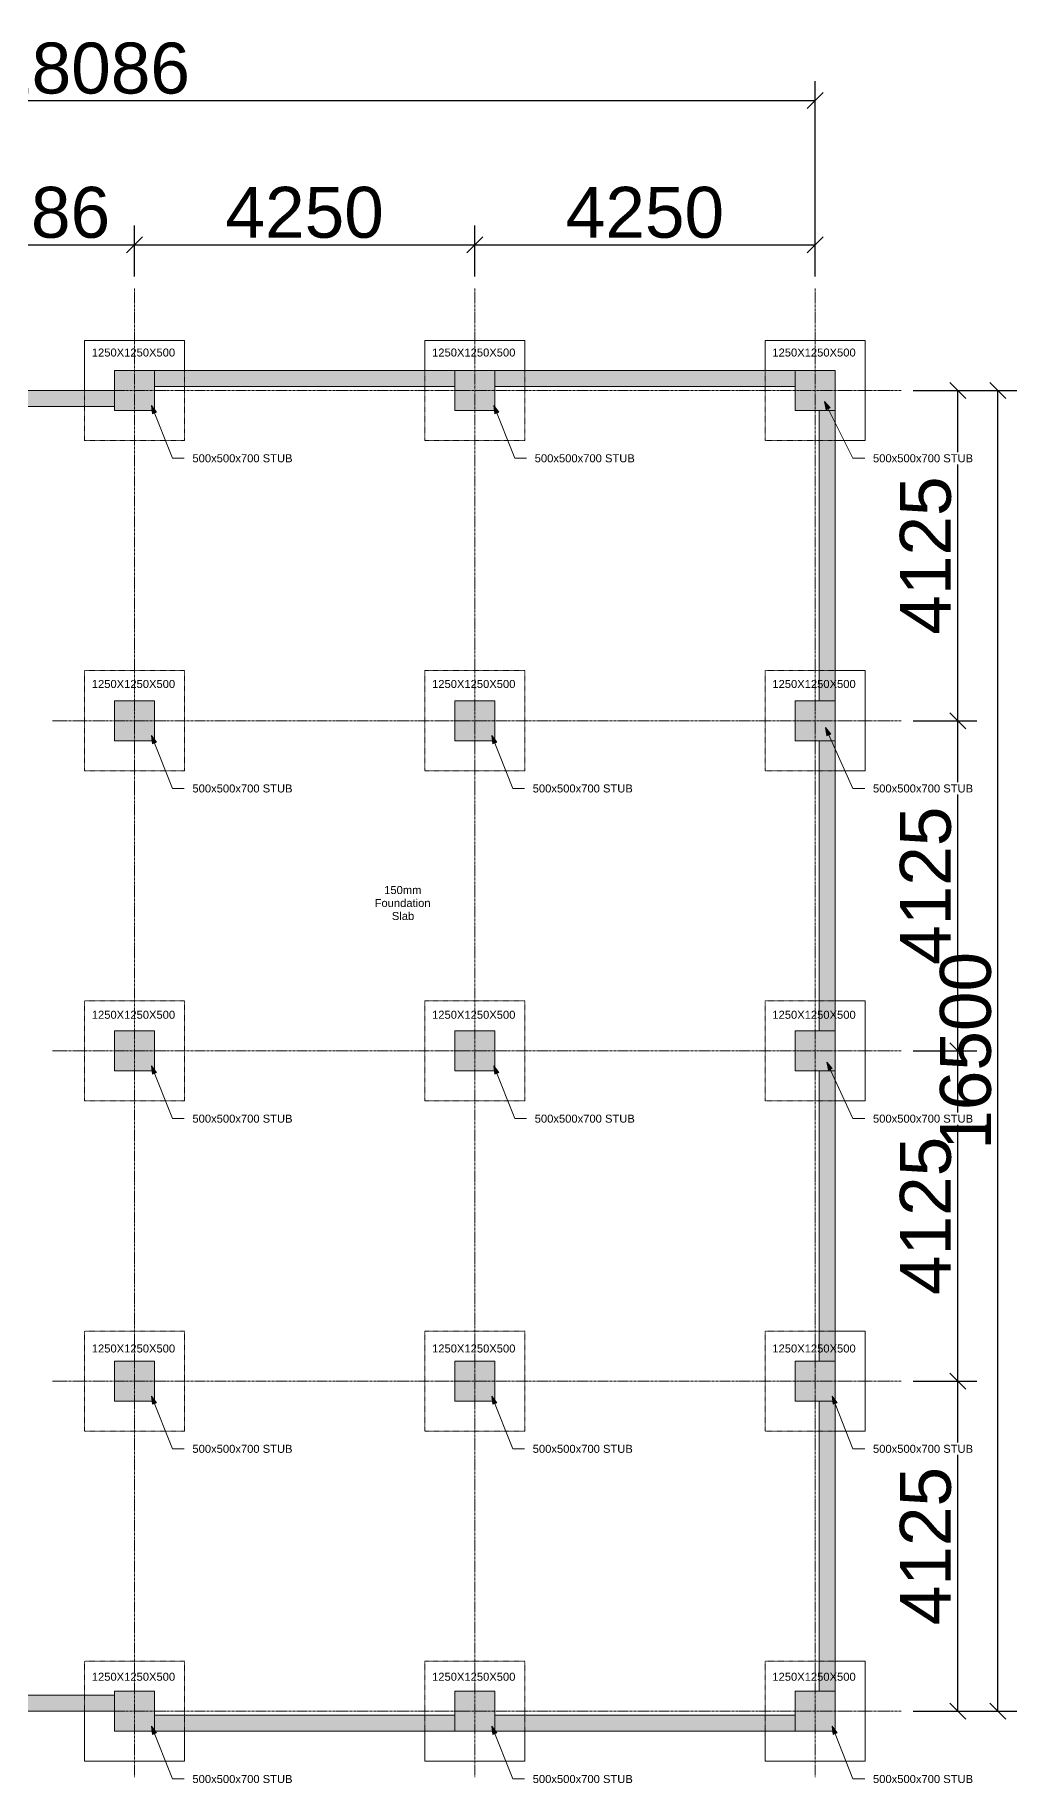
# Model space of a CAD drawing. Header units: millimetres. Extents: x 14826 to 891005, y -311366 to 56117.
# Drawn here: x 697769 to 710034, y -253304 to -231441 of the extents above; entities that cross this region are included whole.
import ezdxf

# ---------------------------------------------------------------- set-up
doc = ezdxf.new("R2010")
doc.units = ezdxf.units.MM
doc.linetypes.add('CENTER', pattern=[50.8, 31.75, -6.35, 6.35, -6.35])
doc.linetypes.add('Dash', pattern=[6.35, 3.175, -3.175])
for name, color, linetype, lineweight in [('A-ANNO-DIMS', 7, 'Continuous', 9), ('A-DETL-CNTR', 7, 'CENTER', 18), ('A-WALL', 7, 'Continuous', 9), ('G-ANNO-TEXT', 7, 'Continuous', 9), ('S-COLS', 7, 'Continuous', 9), ('S-FNDN', 7, 'Continuous', 9), ('S-FNDN-HDLN', 7, 'Dash', 9), ('S-FNDN-IDEN', 7, 'Continuous', 9)]:
    doc.layers.add(name, color=color, linetype=linetype, lineweight=lineweight)
doc.styles.add('Arial', font='arial.ttf', dxfattribs={"height": 636.361708})
doc.styles.add('Arial_1', font='arial.ttf', dxfattribs={"height": 636.4})
doc.styles.add('Arial_2', font='arial.ttf', dxfattribs={"height": 0.18})
doc.dimstyles.new('Greene_Arch_tick_-_2_5mm_Arial', dxfattribs={"dimscale": 304.8, "dimtxt": 255.06485, "dimasz": 0.656168, "dimexe": 0.787402, "dimexo": 0.492126, "dimgap": 0.246063, "dimtad": 1, "dimdec": 0, "dimzin": 0, "dimdsep": 46, "dimtxsty": 'Arial', "dimblk1": 'OBLIQUE', "dimblk2": 'OBLIQUE', "dimsah": 1, "dimcen": 0.09, "dimazin": 0, "dimtfac": 1, "dimtdec": 4, "dimtix": 1, "dimtmove": 0, "dimatfit": 3, "dimfxl": 1, "dimtvp": 1, "dimtfill": 1, "dimtolj": 1, "dimtzin": 0, "dimarcsym": 2})

# ---------------------------------------------------------------- blocks, each defined once
blk = doc.blocks.new('Concrete-Rectangular-Column - 500 x 500mm-372812-BRINE TREATMENT')
at = {"layer": 'S-COLS', "linetype": 'Dash', "true_color": 0xc0c0c0}
blk.add_hatch(color=9, dxfattribs=at).paths.add_polyline_path([(-250, -250), (250, -250), (250, 250), (-250, 250)])
at = {"layer": 'S-COLS'}
for p, q in [((250, 250), (-250, 250)), ((-250, 250), (-250, -250)), ((250, -250), (250, 250)), ((-250, -250), (250, -250))]:
    blk.add_line(p, q, dxfattribs=at)
blk = doc.blocks.new('M_Footing-Rectangular - 1250X1250X500-V2-BRINE TREATMENT')
at = {"layer": 'S-FNDN'}
for p, q in [((625, 625), (-625, 625)), ((-625, 625), (-625, 0)), ((625, 250), (625, 625))]:
    blk.add_line(p, q, dxfattribs=at)
at = {"layer": 'S-FNDN-HDLN'}
for p, q in [((625, -625), (625, 250)), ((-625, 0), (-625, -625)), ((-625, -625), (625, -625))]:
    blk.add_line(p, q, dxfattribs=at)
blk = doc.blocks.new('M_Footing-Rectangular - 1250X1250X500-V10-BRINE TREATMENT')
at = {"layer": 'S-FNDN'}
for p, q in [((625, 625), (-625, 625)), ((-625, 625), (-625, 250)), ((625, 250), (625, 625))]:
    blk.add_line(p, q, dxfattribs=at)
at = {"layer": 'S-FNDN-HDLN'}
for p, q in [((-625, 250), (-625, -625)), ((625, -625), (625, 250)), ((-625, -625), (625, -625))]:
    blk.add_line(p, q, dxfattribs=at)
blk = doc.blocks.new('M_Footing-Rectangular - 1250X1250X500-V3-BRINE TREATMENT')
at = {"layer": 'S-FNDN'}
for p, q in [((625, 625), (-625, 625)), ((-625, 625), (-625, 250)), ((625, -625), (625, 625)), ((250, -625), (625, -625))]:
    blk.add_line(p, q, dxfattribs=at)
at = {"layer": 'S-FNDN-HDLN'}
for p, q in [((-625, 250), (-625, -625)), ((-625, -625), (250, -625))]:
    blk.add_line(p, q, dxfattribs=at)
blk = doc.blocks.new('M_Footing-Rectangular - 1250X1250X500-V4-BRINE TREATMENT')
at = {"layer": 'S-FNDN'}
for p, q in [((-625, 0), (-625, -625)), ((625, -625), (625, -250)), ((-625, -625), (625, -625))]:
    blk.add_line(p, q, dxfattribs=at)
at = {"layer": 'S-FNDN-HDLN'}
for p, q in [((625, 625), (-625, 625)), ((-625, 625), (-625, 0)), ((625, -250), (625, 625))]:
    blk.add_line(p, q, dxfattribs=at)
blk = doc.blocks.new('M_Footing-Rectangular - 1250X1250X500-V5-BRINE TREATMENT')
at = {"layer": 'S-FNDN'}
for p, q in [((625, 625), (250, 625)), ((625, -625), (625, 625)), ((-625, -250), (-625, -625)), ((-625, -625), (625, -625))]:
    blk.add_line(p, q, dxfattribs=at)
at = {"layer": 'S-FNDN-HDLN'}
for p, q in [((250, 625), (-625, 625)), ((-625, 625), (-625, -250))]:
    blk.add_line(p, q, dxfattribs=at)
blk = doc.blocks.new('M_Footing-Rectangular - 1250X1250X500-V11-BRINE TREATMENT')
at = {"layer": 'S-FNDN'}
for p, q in [((-625, -250), (-625, -625)), ((625, -625), (625, -250)), ((-625, -625), (625, -625))]:
    blk.add_line(p, q, dxfattribs=at)
at = {"layer": 'S-FNDN-HDLN'}
for p, q in [((625, 625), (-625, 625)), ((-625, 625), (-625, -250)), ((625, -250), (625, 625))]:
    blk.add_line(p, q, dxfattribs=at)
blk = doc.blocks.new('M_Footing-Rectangular - 1250X1250X500-V12-BRINE TREATMENT')
at = {"layer": 'S-FNDN-HDLN'}
for p, q in [((625, 625), (-625, 625)), ((-625, 625), (-625, -625)), ((625, -625), (625, 625)), ((-625, -625), (625, -625))]:
    blk.add_line(p, q, dxfattribs=at)
blk = doc.blocks.new('M_Footing-Rectangular - 1250X1250X500-V13-BRINE TREATMENT')
at = {"layer": 'S-FNDN'}
for p, q in [((625, 625), (250, 625)), ((625, -625), (625, 625)), ((250, -625), (625, -625))]:
    blk.add_line(p, q, dxfattribs=at)
at = {"layer": 'S-FNDN-HDLN'}
for p, q in [((250, 625), (-625, 625)), ((-625, 625), (-625, -625)), ((-625, -625), (250, -625))]:
    blk.add_line(p, q, dxfattribs=at)
blk = doc.blocks.new('_Oblique')
at = {"color": 0, "linetype": 'ByBlock', "lineweight": -2}
blk.add_line((-0.5, -0.5), (0.5, 0.5), dxfattribs=at)
blk = doc.blocks.new('*D769')
at = {"layer": 'A-ANNO-DIMS', "color": 0, "lineweight": -2, "transparency": 16777216}
for p, q in [((708737, -235883), (710034, -235883)), ((709794, -252383), (709794, -235883)), ((708737, -252383), (710034, -252383))]:
    blk.add_line(p, q, dxfattribs=at)
at = {"layer": 'Defpoints', "color": 0, "transparency": 16777216}
for p in [(708587, -235883), (709794, -235883), (708587, -252383)]:
    blk.add_point(p, dxfattribs=at)
at = {"layer": 'A-ANNO-DIMS', "color": 0, "lineweight": -2, "transparency": 16777216, "xscale": 200, "yscale": 200, "zscale": 200}
for p, rotation in [((709794, -235883), 90), ((709794, -252383), 270)]:
    blk.add_blockref('_Oblique', p, dxfattribs=dict(at, rotation=rotation))
at = {"layer": 'A-ANNO-DIMS', "color": 0, "transparency": 16777216, "insert": (709394, -244133), "char_height": 636.4, "width": 576.84, "attachment_point": 5, "rotation": 90, "style": 'Arial', "bg_fill": 3, "box_fill_scale": 1.1, "bg_fill_color": 256, "bg_fill_true_color": 13158600, "bg_fill_transparency": 0}
blk.add_mtext('\\A1;16500', dxfattribs=at)
blk = doc.blocks.new('*D770')
at = {"layer": 'A-ANNO-DIMS', "color": 0, "lineweight": -2, "transparency": 16777216}
for p, q in [((708737, -248258), (709534, -248258)), ((709294, -252383), (709294, -248258)), ((708737, -252383), (709534, -252383))]:
    blk.add_line(p, q, dxfattribs=at)
at = {"layer": 'Defpoints', "color": 0, "transparency": 16777216}
for p in [(708587, -248258), (709294, -248258), (708587, -252383)]:
    blk.add_point(p, dxfattribs=at)
at = {"layer": 'A-ANNO-DIMS', "color": 0, "lineweight": -2, "transparency": 16777216, "xscale": 200, "yscale": 200, "zscale": 200}
for p, rotation in [((709294, -248258), 90), ((709294, -252383), 270)]:
    blk.add_blockref('_Oblique', p, dxfattribs=dict(at, rotation=rotation))
at = {"layer": 'A-ANNO-DIMS', "color": 0, "transparency": 16777216, "insert": (708894, -250320), "char_height": 636.4, "width": 461.47, "attachment_point": 5, "rotation": 90, "style": 'Arial', "bg_fill": 3, "box_fill_scale": 1.1, "bg_fill_color": 256, "bg_fill_true_color": 13158600, "bg_fill_transparency": 0}
blk.add_mtext('\\A1;4125', dxfattribs=at)
blk = doc.blocks.new('*D771')
at = {"layer": 'A-ANNO-DIMS', "color": 0, "lineweight": -2, "transparency": 16777216}
for p, q in [((708737, -244133), (709534, -244133)), ((709294, -248258), (709294, -244133)), ((708737, -248258), (709534, -248258))]:
    blk.add_line(p, q, dxfattribs=at)
at = {"layer": 'Defpoints', "color": 0, "transparency": 16777216}
for p in [(708587, -244133), (709294, -244133), (708587, -248258)]:
    blk.add_point(p, dxfattribs=at)
at = {"layer": 'A-ANNO-DIMS', "color": 0, "lineweight": -2, "transparency": 16777216, "xscale": 200, "yscale": 200, "zscale": 200}
for p, rotation in [((709294, -244133), 90), ((709294, -248258), 270)]:
    blk.add_blockref('_Oblique', p, dxfattribs=dict(at, rotation=rotation))
at = {"layer": 'A-ANNO-DIMS', "color": 0, "transparency": 16777216, "insert": (708894, -246195), "char_height": 636.4, "width": 461.47, "attachment_point": 5, "rotation": 90, "style": 'Arial', "bg_fill": 3, "box_fill_scale": 1.1, "bg_fill_color": 256, "bg_fill_true_color": 13158600, "bg_fill_transparency": 0}
blk.add_mtext('\\A1;4125', dxfattribs=at)
blk = doc.blocks.new('*D772')
at = {"layer": 'A-ANNO-DIMS', "color": 0, "lineweight": -2, "transparency": 16777216}
for p, q in [((708737, -240008), (709534, -240008)), ((709294, -244133), (709294, -240008)), ((708737, -244133), (709534, -244133))]:
    blk.add_line(p, q, dxfattribs=at)
at = {"layer": 'Defpoints', "color": 0, "transparency": 16777216}
for p in [(708587, -240008), (709294, -240008), (708587, -244133)]:
    blk.add_point(p, dxfattribs=at)
at = {"layer": 'A-ANNO-DIMS', "color": 0, "lineweight": -2, "transparency": 16777216, "xscale": 200, "yscale": 200, "zscale": 200}
for p, rotation in [((709294, -240008), 90), ((709294, -244133), 270)]:
    blk.add_blockref('_Oblique', p, dxfattribs=dict(at, rotation=rotation))
at = {"layer": 'A-ANNO-DIMS', "color": 0, "transparency": 16777216, "insert": (708894, -242070), "char_height": 636.4, "width": 461.47, "attachment_point": 5, "rotation": 90, "style": 'Arial', "bg_fill": 3, "box_fill_scale": 1.1, "bg_fill_color": 256, "bg_fill_true_color": 13158600, "bg_fill_transparency": 0}
blk.add_mtext('\\A1;4125', dxfattribs=at)
blk = doc.blocks.new('*D773')
at = {"layer": 'A-ANNO-DIMS', "color": 0, "lineweight": -2, "transparency": 16777216}
for p, q in [((708737, -235883), (709534, -235883)), ((709294, -240008), (709294, -235883)), ((708737, -240008), (709534, -240008))]:
    blk.add_line(p, q, dxfattribs=at)
at = {"layer": 'Defpoints', "color": 0, "transparency": 16777216}
for p in [(708587, -235883), (709294, -235883), (708587, -240008)]:
    blk.add_point(p, dxfattribs=at)
at = {"layer": 'A-ANNO-DIMS', "color": 0, "lineweight": -2, "transparency": 16777216, "xscale": 200, "yscale": 200, "zscale": 200}
for p, rotation in [((709294, -235883), 90), ((709294, -240008), 270)]:
    blk.add_blockref('_Oblique', p, dxfattribs=dict(at, rotation=rotation))
at = {"layer": 'A-ANNO-DIMS', "color": 0, "transparency": 16777216, "insert": (708894, -237945), "char_height": 636.4, "width": 461.47, "attachment_point": 5, "rotation": 90, "style": 'Arial', "bg_fill": 3, "box_fill_scale": 1.1, "bg_fill_color": 256, "bg_fill_true_color": 13158600, "bg_fill_transparency": 0}
blk.add_mtext('\\A1;4125', dxfattribs=at)
blk = doc.blocks.new('*D779')
at = {"layer": 'A-ANNO-DIMS', "color": 0, "lineweight": -2, "transparency": 16777216}
for p, q in [((696426, -234458), (696426, -233821)), ((699012, -234458), (699012, -233821)), ((696426, -234061), (699012, -234061))]:
    blk.add_line(p, q, dxfattribs=at)
at = {"layer": 'Defpoints', "color": 0, "transparency": 16777216}
for p in [(699012, -234061), (696426, -234608), (699012, -234608)]:
    blk.add_point(p, dxfattribs=at)
at = {"layer": 'A-ANNO-DIMS', "color": 0, "lineweight": -2, "transparency": 16777216, "xscale": 200, "yscale": 200, "zscale": 200, "rotation": 180}
blk.add_blockref('_Oblique', (696426, -234061), dxfattribs=at)
at = {"layer": 'A-ANNO-DIMS', "color": 0, "lineweight": -2, "transparency": 16777216, "xscale": 200, "yscale": 200, "zscale": 200}
blk.add_blockref('_Oblique', (699012, -234061), dxfattribs=at)
at = {"layer": 'A-ANNO-DIMS', "color": 0, "transparency": 16777216, "insert": (697719, -233661), "char_height": 636.4, "width": 461.47, "attachment_point": 5, "style": 'Arial', "bg_fill": 3, "box_fill_scale": 1.1, "bg_fill_color": 256, "bg_fill_true_color": 13158600, "bg_fill_transparency": 0}
blk.add_mtext('\\A1;2586', dxfattribs=at)
blk = doc.blocks.new('*D780')
at = {"layer": 'A-ANNO-DIMS', "color": 0, "lineweight": -2, "transparency": 16777216}
for p, q in [((699012, -234458), (699012, -233821)), ((703262, -234458), (703262, -233821)), ((699012, -234061), (703262, -234061))]:
    blk.add_line(p, q, dxfattribs=at)
at = {"layer": 'Defpoints', "color": 0, "transparency": 16777216}
for p in [(703262, -234061), (699012, -234608), (703262, -234608)]:
    blk.add_point(p, dxfattribs=at)
at = {"layer": 'A-ANNO-DIMS', "color": 0, "lineweight": -2, "transparency": 16777216, "xscale": 200, "yscale": 200, "zscale": 200, "rotation": 180}
blk.add_blockref('_Oblique', (699012, -234061), dxfattribs=at)
at = {"layer": 'A-ANNO-DIMS', "color": 0, "lineweight": -2, "transparency": 16777216, "xscale": 200, "yscale": 200, "zscale": 200}
blk.add_blockref('_Oblique', (703262, -234061), dxfattribs=at)
at = {"layer": 'A-ANNO-DIMS', "color": 0, "transparency": 16777216, "insert": (701137, -233661), "char_height": 636.4, "width": 461.47, "attachment_point": 5, "style": 'Arial', "bg_fill": 3, "box_fill_scale": 1.1, "bg_fill_color": 256, "bg_fill_true_color": 13158600, "bg_fill_transparency": 0}
blk.add_mtext('\\A1;4250', dxfattribs=at)
blk = doc.blocks.new('*D781')
at = {"layer": 'A-ANNO-DIMS', "color": 0, "lineweight": -2, "transparency": 16777216}
for p, q in [((703262, -234458), (703262, -233821)), ((707512, -234458), (707512, -233821)), ((703262, -234061), (707512, -234061))]:
    blk.add_line(p, q, dxfattribs=at)
at = {"layer": 'Defpoints', "color": 0, "transparency": 16777216}
for p in [(707512, -234061), (703262, -234608), (707512, -234608)]:
    blk.add_point(p, dxfattribs=at)
at = {"layer": 'A-ANNO-DIMS', "color": 0, "lineweight": -2, "transparency": 16777216, "xscale": 200, "yscale": 200, "zscale": 200, "rotation": 180}
blk.add_blockref('_Oblique', (703262, -234061), dxfattribs=at)
at = {"layer": 'A-ANNO-DIMS', "color": 0, "lineweight": -2, "transparency": 16777216, "xscale": 200, "yscale": 200, "zscale": 200}
blk.add_blockref('_Oblique', (707512, -234061), dxfattribs=at)
at = {"layer": 'A-ANNO-DIMS', "color": 0, "transparency": 16777216, "insert": (705387, -233661), "char_height": 636.4, "width": 461.47, "attachment_point": 5, "style": 'Arial', "bg_fill": 3, "box_fill_scale": 1.1, "bg_fill_color": 256, "bg_fill_true_color": 13158600, "bg_fill_transparency": 0}
blk.add_mtext('\\A1;4250', dxfattribs=at)
blk = doc.blocks.new('*D782')
at = {"layer": 'A-ANNO-DIMS', "color": 0, "lineweight": -2, "transparency": 16777216}
for p, q in [((689426, -234458), (689426, -232019)), ((707512, -234458), (707512, -232019)), ((689426, -232259), (707512, -232259))]:
    blk.add_line(p, q, dxfattribs=at)
at = {"layer": 'Defpoints', "color": 0, "transparency": 16777216}
for p in [(707512, -232259), (689426, -234608), (707512, -234608)]:
    blk.add_point(p, dxfattribs=at)
at = {"layer": 'A-ANNO-DIMS', "color": 0, "lineweight": -2, "transparency": 16777216, "xscale": 200, "yscale": 200, "zscale": 200, "rotation": 180}
blk.add_blockref('_Oblique', (689426, -232259), dxfattribs=at)
at = {"layer": 'A-ANNO-DIMS', "color": 0, "lineweight": -2, "transparency": 16777216, "xscale": 200, "yscale": 200, "zscale": 200}
blk.add_blockref('_Oblique', (707512, -232259), dxfattribs=at)
at = {"layer": 'A-ANNO-DIMS', "color": 0, "transparency": 16777216, "insert": (698469, -231859), "char_height": 636.4, "width": 576.84, "attachment_point": 5, "style": 'Arial', "bg_fill": 3, "box_fill_scale": 1.1, "bg_fill_color": 256, "bg_fill_true_color": 13158600, "bg_fill_transparency": 0}
blk.add_mtext('\\A1;18086', dxfattribs=at)

msp = doc.modelspace()

# ---------------------------------------------------------------- hatches: boundary and pattern name
at = {"layer": 'A-WALL', "true_color": 0xc0c0c0}
for points in [[(703012.44312, -235832.73227), (703012.44312, -235632.73227), (699262.44312, -235632.73227), (699262.44312, -235832.73227)], [(707262.44312, -235832.73227), (707262.44312, -235632.73227), (703512.44312, -235632.73227), (703512.44312, -235832.73227), (704485.31066, -235832.73227)], [(698762.44312, -236082.73227), (698762.44312, -235882.73227), (696676.44708, -235882.73227), (696676.44708, -236082.73227), (698634.92129, -236082.73227)], [(707762.44312, -239757.73227), (707762.44312, -236132.73227), (707562.44312, -236132.73227), (707562.44312, -239757.73227)], [(707762.44312, -243882.73227), (707762.44312, -240257.73227), (707562.44312, -240257.73227), (707562.44312, -243882.73227)], [(707762.44312, -248007.73227), (707762.44312, -244382.73227), (707562.44312, -244382.73227), (707562.44312, -248007.73227)], [(707762.44312, -252132.73227), (707762.44312, -248507.73227), (707562.44312, -248507.73227), (707562.44312, -252132.73227)], [(698762.44312, -252382.73227), (698762.44312, -252182.73227), (696676.44708, -252182.73227), (696676.44708, -252382.73227), (698634.92129, -252382.73227)], [(703012.44312, -252632.73227), (703012.44312, -252432.73227), (699262.44312, -252432.73227), (699262.44312, -252632.73227)], [(707262.44312, -252632.73227), (707262.44312, -252432.73227), (703512.44312, -252432.73227), (703512.44312, -252632.73227), (704485.31066, -252632.73227)]]:
    msp.add_hatch(color=9, dxfattribs=at).paths.add_polyline_path(points)
at = {"layer": 'G-ANNO-TEXT'}
for points in [[(699224.82668, -236069.7273), (699236.67434, -236172.57476), (699286.51079, -236152.87198)], [(703499.82668, -236069.7273), (703511.67434, -236172.57476), (703561.51079, -236152.87198)], [(707630.29445, -236021.36198), (707651.19981, -236122.75692), (707699.0965, -236098.71989)], [(699224.82668, -240194.7273), (699236.67434, -240297.57476), (699286.51079, -240277.87198)], [(703474.82668, -240194.7273), (703486.67434, -240297.57476), (703536.51079, -240277.87198)], [(707642.49186, -240094.74931), (707659.2378, -240196.91359), (707708.07641, -240174.8532)], [(699224.82668, -244319.7273), (699236.67434, -244422.57476), (699286.51079, -244402.87198)], [(703499.82668, -244319.7273), (703511.67434, -244422.57476), (703561.51079, -244402.87198)], [(707660.9389, -244272.6521), (707678.3368, -244374.70739), (707727.03356, -244352.33562)], [(699224.82668, -248444.7273), (699236.67434, -248547.57476), (699286.51079, -248527.87198)], [(703474.82668, -248444.7273), (703486.67434, -248547.57476), (703536.51079, -248527.87198)], [(707724.82668, -248444.7273), (707736.67434, -248547.57476), (707786.51079, -248527.87198)], [(699224.82668, -252569.7273), (699236.67434, -252672.57476), (699286.51079, -252652.87198)], [(703474.82668, -252569.7273), (703486.67434, -252672.57476), (703536.51079, -252652.87198)], [(707724.82668, -252569.7273), (707736.67434, -252672.57476), (707786.51079, -252652.87198)]]:
    msp.add_hatch(color=256, dxfattribs=at).paths.add_polyline_path(points)
at = {"layer": 'S-COLS', "true_color": 0xc0c0c0}
for points in [[(698762.44312, -236132.73227), (699262.44312, -236132.73227), (699262.44312, -235632.73227), (698762.44312, -235632.73227)], [(703012.44312, -236132.73227), (703512.44312, -236132.73227), (703512.44312, -235632.73227), (703012.44312, -235632.73227)], [(707262.44312, -236132.73227), (707762.44312, -236132.73227), (707762.44312, -235632.73227), (707262.44312, -235632.73227)], [(707262.44312, -240257.73227), (707762.44312, -240257.73227), (707762.44312, -239757.73227), (707262.44312, -239757.73227)], [(707262.44312, -244382.73227), (707762.44312, -244382.73227), (707762.44312, -243882.73227), (707262.44312, -243882.73227)], [(707262.44312, -248507.73227), (707762.44312, -248507.73227), (707762.44312, -248007.73227), (707262.44312, -248007.73227)], [(698762.44312, -252632.73227), (699262.44312, -252632.73227), (699262.44312, -252132.73227), (698762.44312, -252132.73227)], [(703012.44312, -252632.73227), (703512.44312, -252632.73227), (703512.44312, -252132.73227), (703012.44312, -252132.73227)], [(707262.44312, -252632.73227), (707762.44312, -252632.73227), (707762.44312, -252132.73227), (707262.44312, -252132.73227)]]:
    msp.add_hatch(color=9, dxfattribs=at).paths.add_polyline_path(points)

# ---------------------------------------------------------------- linework, layer by layer
at = {"layer": 'A-DETL-CNTR'}
for p, q in [((699012.44312, -234607.73227), (699012.44312, -253207.73227)), ((703262.44312, -234607.73227), (703262.44312, -253207.73227)), ((707512.44312, -234607.73227), (707512.44312, -253207.73227)), ((697987.44312, -235882.73227), (708587.44312, -235882.73227)), ((697987.44312, -240007.73227), (708587.44312, -240007.73227)), ((697987.44312, -244132.73227), (708587.44312, -244132.73227)), ((697987.44312, -248257.73227), (708587.44312, -248257.73227)), ((697987.44312, -252382.73227), (708587.44312, -252382.73227))]:
    msp.add_line(p, q, dxfattribs=at)
at = {"layer": 'A-WALL'}
for p, q in [((699262.44312, -235632.73227), (703012.44312, -235632.73227)), ((703512.44312, -235632.73227), (707262.44312, -235632.73227)), ((696676.44708, -235882.73227), (698762.44312, -235882.73227)), ((703012.44312, -235832.73227), (699262.44312, -235832.73227)), ((707262.44312, -235832.73227), (703512.44312, -235832.73227)), ((698762.44312, -236082.73227), (696676.44708, -236082.73227)), ((707562.44312, -239757.73227), (707562.44312, -236132.73227)), ((707762.44312, -236132.73227), (707762.44312, -239757.73227)), ((707562.44312, -243882.73227), (707562.44312, -240257.73227)), ((707762.44312, -240257.73227), (707762.44312, -243882.73227)), ((707562.44312, -248007.73227), (707562.44312, -244382.73227)), ((707762.44312, -244382.73227), (707762.44312, -248007.73227)), ((707562.44312, -252132.73227), (707562.44312, -248507.73227)), ((707762.44312, -248507.73227), (707762.44312, -252132.73227)), ((696676.44708, -252182.73227), (698762.44312, -252182.73227)), ((698762.44312, -252382.73227), (696676.44708, -252382.73227)), ((699262.44312, -252432.73227), (703012.44312, -252432.73227)), ((703512.44312, -252432.73227), (707262.44312, -252432.73227)), ((703012.44312, -252632.73227), (699262.44312, -252632.73227)), ((707262.44312, -252632.73227), (703512.44312, -252632.73227))]:
    msp.add_line(p, q, dxfattribs=at)
at = {"layer": 'G-ANNO-TEXT'}
for p, q in [((699224.82668, -236069.7273), (699236.67434, -236172.57476)), ((699286.51079, -236152.87198), (699224.82668, -236069.7273)), ((699224.82668, -236069.7273), (699485.63883, -236729.42864)), ((703499.82668, -236069.7273), (703511.67434, -236172.57476)), ((703561.51079, -236152.87198), (703499.82668, -236069.7273)), ((703499.82668, -236069.7273), (703760.63883, -236729.42864)), ((707630.29445, -236021.36198), (707651.19981, -236122.75692)), ((707699.0965, -236098.71989), (707630.29445, -236021.36198)), ((707630.29445, -236021.36198), (707985.63883, -236729.42864)), ((707651.19981, -236122.75692), (707699.0965, -236098.71989)), ((699236.67434, -236172.57476), (699286.51079, -236152.87198)), ((703511.67434, -236172.57476), (703561.51079, -236152.87198)), ((699485.63883, -236729.42864), (699633.94378, -236729.42864)), ((703760.63883, -236729.42864), (703908.94378, -236729.42864)), ((707985.63883, -236729.42864), (708133.94378, -236729.42864)), ((699224.82668, -240194.7273), (699236.67434, -240297.57476)), ((699286.51079, -240277.87198), (699224.82668, -240194.7273)), ((699224.82668, -240194.7273), (699485.63883, -240854.42864)), ((703474.82668, -240194.7273), (703486.67434, -240297.57476)), ((703536.51079, -240277.87198), (703474.82668, -240194.7273)), ((703474.82668, -240194.7273), (703735.63883, -240854.42864)), ((707642.49186, -240094.74931), (707659.2378, -240196.91359)), ((707708.07641, -240174.8532), (707642.49186, -240094.74931)), ((707642.49186, -240094.74931), (707985.63883, -240854.42864)), ((707659.2378, -240196.91359), (707708.07641, -240174.8532)), ((699236.67434, -240297.57476), (699286.51079, -240277.87198)), ((703486.67434, -240297.57476), (703536.51079, -240277.87198)), ((699485.63883, -240854.42864), (699633.94378, -240854.42864)), ((703735.63883, -240854.42864), (703883.94378, -240854.42864)), ((707985.63883, -240854.42864), (708133.94378, -240854.42864)), ((699224.82668, -244319.7273), (699236.67434, -244422.57476)), ((699286.51079, -244402.87198), (699224.82668, -244319.7273)), ((699224.82668, -244319.7273), (699485.63883, -244979.42864)), ((699236.67434, -244422.57476), (699286.51079, -244402.87198)), ((703499.82668, -244319.7273), (703511.67434, -244422.57476)), ((703561.51079, -244402.87198), (703499.82668, -244319.7273)), ((703499.82668, -244319.7273), (703760.63883, -244979.42864)), ((703511.67434, -244422.57476), (703561.51079, -244402.87198)), ((707660.9389, -244272.6521), (707678.3368, -244374.70739)), ((707727.03356, -244352.33562), (707660.9389, -244272.6521)), ((707660.9389, -244272.6521), (707985.63883, -244979.42864)), ((707678.3368, -244374.70739), (707727.03356, -244352.33562)), ((699485.63883, -244979.42864), (699633.94378, -244979.42864)), ((703760.63883, -244979.42864), (703908.94378, -244979.42864)), ((707985.63883, -244979.42864), (708133.94378, -244979.42864)), ((699224.82668, -248444.7273), (699236.67434, -248547.57476)), ((699286.51079, -248527.87198), (699224.82668, -248444.7273)), ((699224.82668, -248444.7273), (699485.63883, -249104.42864)), ((699236.67434, -248547.57476), (699286.51079, -248527.87198)), ((703474.82668, -248444.7273), (703486.67434, -248547.57476)), ((703536.51079, -248527.87198), (703474.82668, -248444.7273)), ((703474.82668, -248444.7273), (703735.63883, -249104.42864)), ((703486.67434, -248547.57476), (703536.51079, -248527.87198)), ((707724.82668, -248444.7273), (707736.67434, -248547.57476)), ((707786.51079, -248527.87198), (707724.82668, -248444.7273)), ((707724.82668, -248444.7273), (707985.63883, -249104.42864)), ((707736.67434, -248547.57476), (707786.51079, -248527.87198)), ((699485.63883, -249104.42864), (699633.94378, -249104.42864)), ((703735.63883, -249104.42864), (703883.94378, -249104.42864)), ((707985.63883, -249104.42864), (708133.94378, -249104.42864)), ((699224.82668, -252569.7273), (699236.67434, -252672.57476)), ((699286.51079, -252652.87198), (699224.82668, -252569.7273)), ((699224.82668, -252569.7273), (699485.63883, -253229.42864)), ((699236.67434, -252672.57476), (699286.51079, -252652.87198)), ((703474.82668, -252569.7273), (703486.67434, -252672.57476)), ((703536.51079, -252652.87198), (703474.82668, -252569.7273)), ((703474.82668, -252569.7273), (703735.63883, -253229.42864)), ((703486.67434, -252672.57476), (703536.51079, -252652.87198)), ((707724.82668, -252569.7273), (707736.67434, -252672.57476)), ((707786.51079, -252652.87198), (707724.82668, -252569.7273)), ((707724.82668, -252569.7273), (707985.63883, -253229.42864)), ((707736.67434, -252672.57476), (707786.51079, -252652.87198)), ((699485.63883, -253229.42864), (699633.94378, -253229.42864)), ((703735.63883, -253229.42864), (703883.94378, -253229.42864)), ((707985.63883, -253229.42864), (708133.94378, -253229.42864))]:
    msp.add_line(p, q, dxfattribs=at)
at = {"layer": 'S-COLS'}
for p, q in [((699262.44312, -235632.73227), (698762.44312, -235632.73227)), ((698762.44312, -235632.73227), (698762.44312, -236132.73227)), ((699262.44312, -236132.73227), (699262.44312, -235632.73227)), ((703512.44312, -235632.73227), (703012.44312, -235632.73227)), ((703012.44312, -235632.73227), (703012.44312, -236132.73227)), ((703512.44312, -236132.73227), (703512.44312, -235632.73227)), ((707762.44312, -235632.73227), (707262.44312, -235632.73227)), ((707262.44312, -235632.73227), (707262.44312, -236132.73227)), ((707762.44312, -236132.73227), (707762.44312, -235632.73227)), ((698762.44312, -236132.73227), (699262.44312, -236132.73227)), ((703012.44312, -236132.73227), (703512.44312, -236132.73227)), ((707262.44312, -236132.73227), (707762.44312, -236132.73227)), ((707762.44312, -239757.73227), (707262.44312, -239757.73227)), ((707262.44312, -239757.73227), (707262.44312, -240257.73227)), ((707762.44312, -240257.73227), (707762.44312, -239757.73227)), ((707262.44312, -240257.73227), (707762.44312, -240257.73227)), ((707762.44312, -243882.73227), (707262.44312, -243882.73227)), ((707262.44312, -243882.73227), (707262.44312, -244382.73227)), ((707762.44312, -244382.73227), (707762.44312, -243882.73227)), ((707262.44312, -244382.73227), (707762.44312, -244382.73227)), ((707762.44312, -248007.73227), (707262.44312, -248007.73227)), ((707262.44312, -248007.73227), (707262.44312, -248507.73227)), ((707762.44312, -248507.73227), (707762.44312, -248007.73227)), ((707262.44312, -248507.73227), (707762.44312, -248507.73227)), ((699262.44312, -252132.73227), (698762.44312, -252132.73227)), ((698762.44312, -252132.73227), (698762.44312, -252632.73227)), ((699262.44312, -252632.73227), (699262.44312, -252132.73227)), ((703512.44312, -252132.73227), (703012.44312, -252132.73227)), ((703012.44312, -252132.73227), (703012.44312, -252632.73227)), ((703512.44312, -252632.73227), (703512.44312, -252132.73227)), ((707762.44312, -252132.73227), (707262.44312, -252132.73227)), ((707262.44312, -252132.73227), (707262.44312, -252632.73227)), ((707762.44312, -252632.73227), (707762.44312, -252132.73227)), ((698762.44312, -252632.73227), (699262.44312, -252632.73227)), ((703012.44312, -252632.73227), (703512.44312, -252632.73227)), ((707262.44312, -252632.73227), (707762.44312, -252632.73227))]:
    msp.add_line(p, q, dxfattribs=at)

# ---------------------------------------------------------------- block references
for p in [(699012.44312, -240007.73227), (703262.44312, -240007.73227), (699012.44312, -244132.73227), (703262.44312, -244132.73227), (699012.44312, -248257.73227), (703262.44312, -248257.73227)]:
    msp.add_blockref('Concrete-Rectangular-Column - 500 x 500mm-372812-BRINE TREATMENT', p, dxfattribs=at)
at = {"layer": 'S-FNDN-HDLN'}
for name, p in [('M_Footing-Rectangular - 1250X1250X500-V2-BRINE TREATMENT', (699012.44312, -235882.73227)), ('M_Footing-Rectangular - 1250X1250X500-V10-BRINE TREATMENT', (703262.44312, -235882.73227)), ('M_Footing-Rectangular - 1250X1250X500-V3-BRINE TREATMENT', (707512.44312, -235882.73227)), ('M_Footing-Rectangular - 1250X1250X500-V12-BRINE TREATMENT', (699012.44312, -240007.73227)), ('M_Footing-Rectangular - 1250X1250X500-V12-BRINE TREATMENT', (703262.44312, -240007.73227)), ('M_Footing-Rectangular - 1250X1250X500-V13-BRINE TREATMENT', (707512.44312, -240007.73227)), ('M_Footing-Rectangular - 1250X1250X500-V12-BRINE TREATMENT', (699012.44312, -244132.73227)), ('M_Footing-Rectangular - 1250X1250X500-V12-BRINE TREATMENT', (703262.44312, -244132.73227)), ('M_Footing-Rectangular - 1250X1250X500-V13-BRINE TREATMENT', (707512.44312, -244132.73227)), ('M_Footing-Rectangular - 1250X1250X500-V12-BRINE TREATMENT', (699012.44312, -248257.73227)), ('M_Footing-Rectangular - 1250X1250X500-V12-BRINE TREATMENT', (703262.44312, -248257.73227)), ('M_Footing-Rectangular - 1250X1250X500-V13-BRINE TREATMENT', (707512.44312, -248257.73227)), ('M_Footing-Rectangular - 1250X1250X500-V4-BRINE TREATMENT', (699012.44312, -252382.73227)), ('M_Footing-Rectangular - 1250X1250X500-V11-BRINE TREATMENT', (703262.44312, -252382.73227)), ('M_Footing-Rectangular - 1250X1250X500-V5-BRINE TREATMENT', (707512.44312, -252382.73227))]:
    msp.add_blockref(name, p, dxfattribs=at)

# ---------------------------------------------------------------- texts
at = {"layer": 'S-FNDN-IDEN', "char_height": 100, "attachment_point": 1, "style": 'Arial_1'}
for s, insert, width in [('1250X1250X500', (698478.6637, -235358.26485), 1290.716875), ('1250X1250X500', (702728.6637, -235358.26485), 1290.716875), ('1250X1250X500', (706978.6637, -235358.26485), 1290.716875), ('1250X1250X500', (698478.6637, -239499.03655), 1290.716875), ('1250X1250X500', (702728.6637, -239499.03655), 1290.716875), ('1250X1250X500', (706978.6637, -239499.03655), 1290.716875), ('Foundation', (702011.1637, -242235.51809), 865.8225), ('150mm', (702130.2262, -242073.4608), 577.215), ('Slab', (702226.13766, -242397.57538), 348.7340625), ('1250X1250X500', (698478.6637, -243631.66391), 1290.716875), ('1250X1250X500', (702728.6637, -243631.66391), 1290.716875), ('1250X1250X500', (706978.6637, -243631.66391), 1290.716875), ('1250X1250X500', (698478.6637, -247801.12288), 1290.716875), ('1250X1250X500', (702728.6637, -247801.12288), 1290.716875), ('1250X1250X500', (706978.6637, -247801.12288), 1290.716875), ('1250X1250X500', (698478.6637, -251902.09219), 1290.716875), ('1250X1250X500', (702728.6637, -251902.09219), 1290.716875), ('1250X1250X500', (706978.6637, -251902.09219), 1290.716875)]:
    msp.add_mtext(s, dxfattribs=dict(at, insert=insert, width=width))

# ---------------------------------------------------------------- next in the draw order: texts
at = {"layer": 'G-ANNO-TEXT', "char_height": 100, "width": 1396.1387812, "attachment_point": 1, "style": 'Arial_2', "bg_fill": 3, "box_fill_scale": 1.25, "bg_fill_color": 256, "bg_fill_true_color": 13158600, "bg_fill_transparency": 0}
for insert in [(699735.54378, -236679.42864), (704010.54378, -236679.42864), (699735.54378, -240804.42864), (703985.54378, -240804.42864), (699735.54378, -244929.42864), (704010.54378, -244929.42864), (699735.54378, -249054.42864), (703985.54378, -249054.42864), (699735.54378, -253179.42864), (703985.54378, -253179.42864), (708235.54378, -253179.42864)]:
    msp.add_mtext('500x500x700 STUB', dxfattribs=dict(at, insert=insert))

# ---------------------------------------------------------------- next in the draw order: dimensions: what is measured, and where the dimension line sits
at = {"layer": 'A-ANNO-DIMS'}
dim = msp.add_linear_dim(base=(699012.44312, -234060.69114), p1=(696426.44708, -234607.73227), p2=(699012.44312, -234607.73227), dimstyle='Greene_Arch_tick_-_2_5mm_Arial', override={"dimpost": '<>', "dimfxl": 2585.996037}, dxfattribs=at)
dim.commit()
dim.dimension.update_dxf_attribs({"geometry": '*D779', "text_midpoint": (697719.4451, -233660.78204)})
dim = msp.add_linear_dim(base=(709794.14714, -235882.73227), p1=(708587.44312, -252382.73227), p2=(708587.44312, -235882.73227), angle=90, dimstyle='Greene_Arch_tick_-_2_5mm_Arial', override={"dimpost": '<>', "dimfxl": 16500}, dxfattribs=at)
dim.commit()
dim.dimension.update_dxf_attribs({"geometry": '*D769', "text_midpoint": (709394.23804, -244132.73227)})

# ---------------------------------------------------------------- next in the draw order: dimensions: what is measured, and where the dimension line sits
dim = msp.add_linear_dim(base=(703262.44312, -234060.69114), p1=(699012.44312, -234607.73227), p2=(703262.44312, -234607.73227), dimstyle='Greene_Arch_tick_-_2_5mm_Arial', override={"dimpost": '<>', "dimfxl": 4250}, dxfattribs=at)
dim.commit()
dim.dimension.update_dxf_attribs({"geometry": '*D780', "text_midpoint": (701137.44312, -233660.78204)})
dim = msp.add_linear_dim(base=(709294.14714, -248257.73227), p1=(708587.44312, -252382.73227), p2=(708587.44312, -248257.73227), angle=90, dimstyle='Greene_Arch_tick_-_2_5mm_Arial', override={"dimpost": '<>', "dimfxl": 4125}, dxfattribs=at)
dim.commit()
dim.dimension.update_dxf_attribs({"geometry": '*D770', "text_midpoint": (708894.23804, -250320.23227)})

# ---------------------------------------------------------------- next in the draw order: texts
at = {"layer": 'G-ANNO-TEXT', "insert": (708235.54378, -249054.42864), "char_height": 100, "width": 1396.1387812, "attachment_point": 1, "style": 'Arial_2', "bg_fill": 3, "box_fill_scale": 1.25, "bg_fill_color": 256, "bg_fill_true_color": 13158600, "bg_fill_transparency": 0}
msp.add_mtext('500x500x700 STUB', dxfattribs=at)

# ---------------------------------------------------------------- next in the draw order: dimensions: what is measured, and where the dimension line sits
at = {"layer": 'A-ANNO-DIMS'}
dim = msp.add_linear_dim(base=(707512.44312, -234060.69114), p1=(703262.44312, -234607.73227), p2=(707512.44312, -234607.73227), dimstyle='Greene_Arch_tick_-_2_5mm_Arial', override={"dimpost": '<>', "dimfxl": 4250}, dxfattribs=at)
dim.commit()
dim.dimension.update_dxf_attribs({"geometry": '*D781', "text_midpoint": (705387.44312, -233660.78204)})
dim = msp.add_linear_dim(base=(709294.14714, -244132.73227), p1=(708587.44312, -248257.73227), p2=(708587.44312, -244132.73227), angle=90, dimstyle='Greene_Arch_tick_-_2_5mm_Arial', override={"dimpost": '<>', "dimfxl": 4125}, dxfattribs=at)
dim.commit()
dim.dimension.update_dxf_attribs({"geometry": '*D771', "text_midpoint": (708894.23804, -246195.23227)})

# ---------------------------------------------------------------- next in the draw order: texts
at = {"layer": 'G-ANNO-TEXT', "insert": (708235.54378, -244929.42864), "char_height": 100, "width": 1396.1387812, "attachment_point": 1, "style": 'Arial_2', "bg_fill": 3, "box_fill_scale": 1.25, "bg_fill_color": 256, "bg_fill_true_color": 13158600, "bg_fill_transparency": 0}
msp.add_mtext('500x500x700 STUB', dxfattribs=at)

# ---------------------------------------------------------------- next in the draw order: dimensions: what is measured, and where the dimension line sits
at = {"layer": 'A-ANNO-DIMS'}
dim = msp.add_linear_dim(base=(707512.44312, -232258.84883), p1=(689426.44708, -234607.73227), p2=(707512.44312, -234607.73227), dimstyle='Greene_Arch_tick_-_2_5mm_Arial', override={"dimpost": '<>', "dimfxl": 18085.996037}, dxfattribs=at)
dim.commit()
dim.dimension.update_dxf_attribs({"geometry": '*D782', "text_midpoint": (698469.4451, -231858.93973)})
dim = msp.add_linear_dim(base=(709294.14714, -240007.73227), p1=(708587.44312, -244132.73227), p2=(708587.44312, -240007.73227), angle=90, dimstyle='Greene_Arch_tick_-_2_5mm_Arial', override={"dimpost": '<>', "dimfxl": 4125}, dxfattribs=at)
dim.commit()
dim.dimension.update_dxf_attribs({"geometry": '*D772', "text_midpoint": (708894.23804, -242070.23227)})

# ---------------------------------------------------------------- next in the draw order: texts
at = {"layer": 'G-ANNO-TEXT', "insert": (708235.54378, -240804.42864), "char_height": 100, "width": 1396.1387812, "attachment_point": 1, "style": 'Arial_2', "bg_fill": 3, "box_fill_scale": 1.25, "bg_fill_color": 256, "bg_fill_true_color": 13158600, "bg_fill_transparency": 0}
msp.add_mtext('500x500x700 STUB', dxfattribs=at)

# ---------------------------------------------------------------- next in the draw order: dimensions: what is measured, and where the dimension line sits
at = {"layer": 'A-ANNO-DIMS'}
dim = msp.add_linear_dim(base=(709294.14714, -235882.73227), p1=(708587.44312, -240007.73227), p2=(708587.44312, -235882.73227), angle=90, dimstyle='Greene_Arch_tick_-_2_5mm_Arial', override={"dimpost": '<>', "dimfxl": 4125}, dxfattribs=at)
dim.commit()
dim.dimension.update_dxf_attribs({"geometry": '*D773', "text_midpoint": (708894.23804, -237945.23227)})

# ---------------------------------------------------------------- next in the draw order: texts
at = {"layer": 'G-ANNO-TEXT', "insert": (708235.54378, -236679.42864), "char_height": 100, "width": 1396.1387812, "attachment_point": 1, "style": 'Arial_2', "bg_fill": 3, "box_fill_scale": 1.25, "bg_fill_color": 256, "bg_fill_true_color": 13158600, "bg_fill_transparency": 0}
msp.add_mtext('500x500x700 STUB', dxfattribs=at)

doc.saveas('drawing.dxf')
